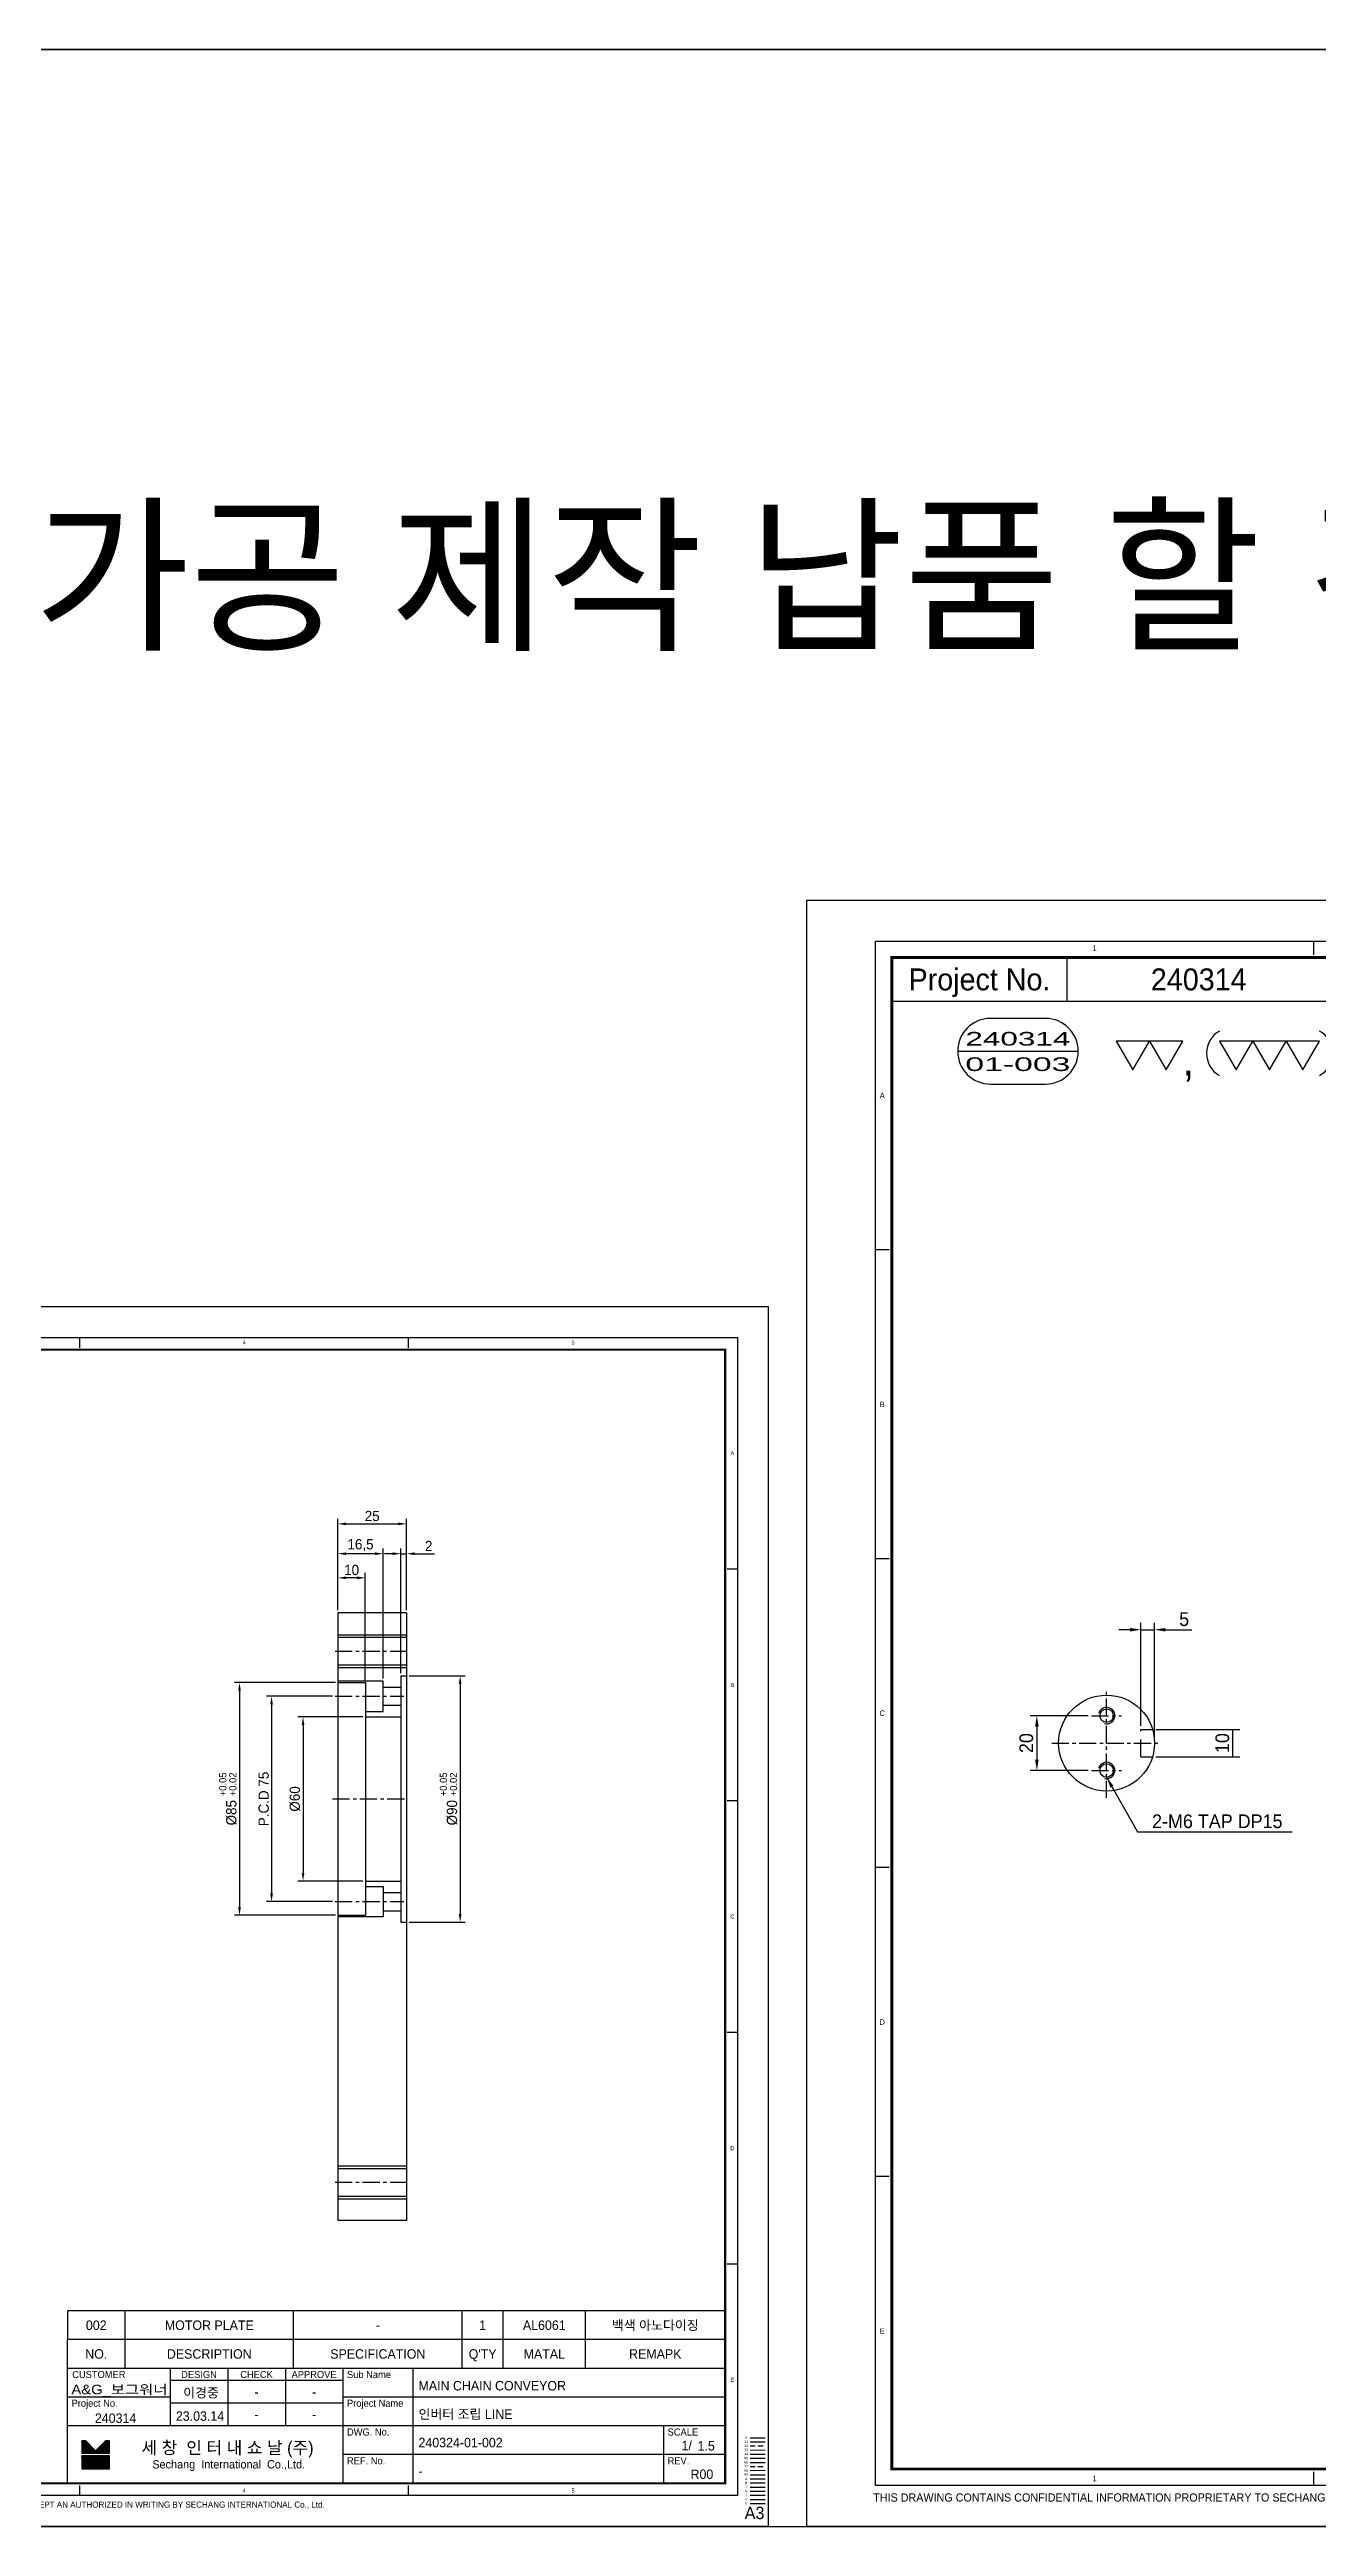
# Model space of a CAD drawing. Header units: inches. Extents: x 0 to 77285, y -118 to 40065.
# Drawn here: x 72357 to 72819, y -118 to 786 of the extents above; entities that cross this region are included whole.
import ezdxf
from ezdxf.enums import TextEntityAlignment as Align

# ---------------------------------------------------------------- set-up
doc = ezdxf.new("R2010")
doc.units = ezdxf.units.IN
doc.header["$LTSCALE"] = 5
doc.header["$MEASUREMENT"] = 0
for name, pattern in [('CENTER', [2, 1.25, -0.25, 0.25, -0.25]), ('HIDDEN', [0.375, 0.25, -0.125]), ('PHANTOM', [2.5, 1.25, -0.25, 0.25, -0.25, 0.25, -0.25])]:
    doc.linetypes.add(name, pattern=pattern)
for name, color, linetype in [('11', 1, 'CENTER'), ('22', 2, 'HIDDEN'), ('44', 4, 'Continuous'), ('55', 5, 'Continuous'), ('66', 6, 'PHANTOM'), ('77', 40, 'HIDDEN'), ('99', 181, 'Continuous'), ('A', 8, 'Continuous'), ('B', 123, 'Continuous'), ('D', 3, 'Continuous'), ('G', 231, 'Continuous'), ('T', 3, 'Continuous'), ('VV', 1, 'Continuous'), ('Y', 60, 'Continuous')]:
    doc.layers.add(name, color=color, linetype=linetype)
doc.layers.add('33', color=3, linetype='PHANTOM', lineweight=9)
doc.layers.add('88', color=35, linetype='Continuous', lineweight=5)
doc.styles.add('SCI', font='')
doc.styles.get('SCI').set_extended_font_data('Gulim')
doc.dimstyles.new('SCH', dxfattribs={"dimtxt": 2.5, "dimasz": 2, "dimexe": 1.25, "dimexo": 0.625, "dimtad": 1, "dimdec": 8, "dimtxsty": 'SCI', "dimcen": 2.5, "dimclrd": 4, "dimclre": 4, "dimclrt": 7, "dimadec": 8, "dimazin": 2, "dimtfac": 1, "dimtdec": 8, "dimtmove": 0, "dimatfit": 3, "dimfxl": 1, "dimarcsym": 0})

# ---------------------------------------------------------------- blocks, each defined once
blk = doc.blocks.new('J2')
for p, q in [((0, 2.25), (-2.6, 2.25)), ((-2.6, 2.25), (-1.3, 0)), ((-1.3, 0), (0, 2.25)), ((2.6, 2.25), (0, 2.25)), ((0, 2.25), (1.3, 0)), ((1.3, 0), (2.6, 2.25))]:
    blk.add_line(p, q)
blk = doc.blocks.new('J3')
for p, q in [((-3.9, 2.25), (-2.6, 0)), ((-1.3, 2.25), (-3.9, 2.25)), ((-2.6, 0), (-1.3, 2.25)), ((-1.3, 2.25), (0, 0)), ((1.3, 2.25), (-1.3, 2.25)), ((0, 0), (1.3, 2.25)), ((1.3, 2.25), (2.6, 0)), ((3.9, 2.25), (1.3, 2.25)), ((2.6, 0), (3.9, 2.25))]:
    blk.add_line(p, q)
blk = doc.blocks.new('A$C645fd8c3')
at = {"linetype": 'Continuous'}
h = blk.add_hatch(dxfattribs=at)
h.set_pattern_fill('ANSI31', color=5, scale=0.563055, style=0)
h.set_pattern_definition([(45, (-482.600826, -378.99261), (-0.04976753, 0.04976753), [])])
h.paths.add_polyline_path([(259.73, -279.27), (259.73, -276.17), (258.74, -276.17), (256.35, -278.56), (253.96, -276.17), (252.97, -276.17), (252.97, -279.27)])
h.paths.add_polyline_path([(252.97, -279.83), (252.97, -282.93), (259.73, -282.93), (259.73, -279.83)])
at = {"color": 2}
for p, q in [((12.5, -289.5), (12.5, -7.5)), ((12.5, -7.5), (412.5, -7.5)), ((92.5, -10), (92.5, -7.5)), ((172.5, -10), (172.5, -7.5)), ((252.5, -10), (252.5, -7.5)), ((332.5, -10), (332.5, -7.5)), ((412.5, -7.5), (412.5, -289.5)), ((15, -63.9), (12.5, -63.9)), ((412.5, -63.9), (410, -63.9)), ((15, -120.3), (12.5, -120.3)), ((412.5, -120.3), (410, -120.3)), ((15, -176.7), (12.5, -176.7)), ((412.5, -176.7), (410, -176.7)), ((15, -233.1), (12.5, -233.1)), ((412.5, -233.1), (410, -233.1)), ((92.5, -289.5), (92.5, -287)), ((172.5, -289.5), (172.5, -287)), ((252.5, -289.5), (252.5, -287)), ((332.5, -289.5), (332.5, -287)), ((412.5, -289.5), (12.5, -289.5))]:
    blk.add_line(p, q, dxfattribs=at)
at = {"color": 40}
for p, q in [((47.5, -18.5), (47.5, -10.5)), ((95.5, -18.5), (95.5, -10.5))]:
    blk.add_line(p, q, dxfattribs=at)
at = {"color": 7, "linetype": 'Continuous'}
blk.add_line((27.52, -27.62), (49.52, -27.62), dxfattribs=at)
for p, q in [((409.5, -244.5), (249.5, -244.5)), ((249.5, -244.5), (249.5, -251.5)), ((249.5, -286.5), (249.5, -251.5)), ((409.5, -251.5), (249.5, -251.5)), ((409.5, -258.5), (249.5, -258.5)), ((316.5, -261.5), (274.5, -261.5)), ((316.5, -258.5), (316.5, -286.5)), ((316.5, -267), (274.5, -267)), ((415.59, -275.4), (419.2, -275.4))]:
    blk.add_line(p, q)
at = {"color": 3}
for p, q in [((263.5, -251.5), (263.5, -244.5)), ((304.5, -251.5), (304.5, -244.5)), ((345.5, -251.5), (345.5, -244.5)), ((355.5, -251.5), (355.5, -244.5)), ((375.5, -251.5), (375.5, -244.5)), ((263.5, -258.5), (263.5, -251.5)), ((304.5, -258.5), (304.5, -251.5)), ((345.5, -258.5), (345.5, -251.5)), ((355.5, -258.5), (355.5, -251.5)), ((375.5, -258.5), (375.5, -251.5)), ((274.5, -258.5), (274.5, -272.5)), ((288.5, -258.5), (288.5, -272.5)), ((302.5, -258.5), (302.5, -272.5)), ((333.5, -258.5), (333.5, -286.5)), ((274.5, -265.5), (249.5, -265.5)), ((409.58, -265.5), (316.5, -265.5)), ((409.5, -272.5), (249.5, -272.5)), ((409.58, -279.5), (316.5, -279.5))]:
    blk.add_line(p, q, dxfattribs=at)
at = {"color": 5, "linetype": 'Continuous'}
for p, q in [((252.97, -276.17), (252.97, -279.27)), ((253.96, -276.17), (252.97, -276.17)), ((259.73, -279.27), (252.97, -279.27)), ((252.97, -279.83), (252.97, -282.93)), ((259.73, -279.83), (252.97, -279.83)), ((253.96, -276.17), (256.35, -278.56)), ((258.74, -276.17), (256.35, -278.56)), ((259.73, -276.17), (258.74, -276.17)), ((259.73, -279.27), (259.73, -276.17)), ((259.73, -282.93), (259.73, -279.83)), ((252.97, -282.93), (259.73, -282.93))]:
    blk.add_line(p, q, dxfattribs=at)
at = {"color": 40, "const_width": 0.5}
blk.add_lwpolyline([(15.5, -286.5), (15.5, -10.5), (409.5, -10.5), (409.5, -286.5)], close=True, dxfattribs=at)
at = {"color": 40}
blk.add_lwpolyline([(15.5, -18.5), (95.5, -18.5)], dxfattribs=at)
blk.add_lwpolyline([(33.52, -21.62, 1), (33.52, -33.62), (43.52, -33.62, 1), (43.52, -21.62)], format="xyb", close=True)
at = {"const_width": 0.257}
blk.add_lwpolyline([(193.31, -268.04), (209.91, -268.04)], dxfattribs=at)
at = {"color": 3}
blk.add_lwpolyline([(193.31, -267.35), (209.91, -267.35)], dxfattribs=at)
for centre, start, end in [((77.61, -27.99), 120, 240), ((91.22, -27.99), 300, 60)]:
    blk.add_arc(centre, 4.69, start, end)
at = {"layer": '11'}
blk.add_line((415.59, -276.4), (419.2, -276.4), dxfattribs=at)
at = {"layer": '22'}
blk.add_line((415.59, -277.4), (419.2, -277.4), dxfattribs=at)
at = {"layer": '33'}
blk.add_line((415.59, -278.4), (419.2, -278.4), dxfattribs=at)
at = {"layer": '44'}
blk.add_line((415.59, -279.4), (419.2, -279.4), dxfattribs=at)
at = {"layer": '55'}
blk.add_line((415.59, -280.4), (419.2, -280.4), dxfattribs=at)
at = {"layer": '66'}
blk.add_line((415.59, -281.4), (419.2, -281.4), dxfattribs=at)
at = {"layer": '77'}
blk.add_line((415.59, -282.4), (419.2, -282.4), dxfattribs=at)
at = {"layer": '88'}
blk.add_line((415.59, -283.4), (419.2, -283.4), dxfattribs=at)
at = {"layer": '99'}
blk.add_line((415.59, -284.4), (419.2, -284.4), dxfattribs=at)
at = {"layer": 'A'}
blk.add_line((415.59, -285.4), (419.2, -285.4), dxfattribs=at)
at = {"layer": 'B'}
blk.add_line((415.59, -286.4), (419.2, -286.4), dxfattribs=at)
at = {"layer": 'D'}
blk.add_line((415.59, -287.4), (419.2, -287.4), dxfattribs=at)
at = {"layer": 'Defpoints', "color": 1}
blk.add_lwpolyline([(0, -297), (0, 0), (420, 0), (420, -297)], close=True, dxfattribs=at)
at = {"layer": 'G'}
blk.add_line((415.59, -288.4), (419.2, -288.4), dxfattribs=at)
at = {"layer": 'T'}
for p, q in [((394.5, -272.5), (394.5, -286.5)), ((415.59, -289.4), (419.2, -289.4))]:
    blk.add_line(p, q, dxfattribs=at)
at = {"layer": 'VV'}
blk.add_line((415.59, -291.4), (419.2, -291.4), dxfattribs=at)
at = {"layer": 'Y'}
blk.add_line((415.59, -290.4), (419.2, -290.4), dxfattribs=at)
at = {"xscale": 2.34375, "yscale": 2.34375, "zscale": 2.34375}
for name, p in [('J2', (62.5, -31.03)), ('J3', (84.42, -31.03))]:
    blk.add_blockref(name, p, dxfattribs=at)
at = {"color": 2, "style": 'SCI'}
for s, p in [('1', (52.5, -8.75)), ('2', (132.5, -8.75)), ('3', (212.5, -8.75)), ('4', (292.5, -8.75)), ('5', (372.5, -8.75)), ('A', (13.75, -35.7)), ('A', (411.25, -35.7)), ('B', (13.75, -92.1)), ('B', (411.25, -92.1)), ('C', (13.75, -148.5)), ('C', (411.25, -148.5)), ('D', (13.75, -204.9)), ('D', (411.25, -204.9)), ('E', (13.75, -261.3)), ('E', (411.25, -261.3)), ('E', (411.25, -261.3)), ('1', (52.5, -288.25)), ('2', (132.5, -288.25)), ('3', (212.5, -288.25)), ('4', (292.5, -288.25)), ('5', (372.5, -288.25))]:
    blk.add_text(s, height=1, dxfattribs=at).set_placement(p, align=Align.MIDDLE_CENTER)
at = {"style": 'SCI'}
for s, height, p in [('Project No.', 4, (31.5, -14.5)), (',', 5.86, (69.61, -29.14)), ('NO.', 2.308, (256.5, -255)), ('DESCRIPTION', 2.3077, (284, -255)), ('SPECIFICATION', 2.3077, (325, -255)), ("Q'TY", 2.308, (350.5, -255)), ('MATAL', 2.308, (365.5, -255)), ('REMAPK', 2.308, (392.5, -255)), ('DESIGN', 1.731, (281.5, -260)), ('CHECK', 1.731, (295.5, -260)), ('APPROVE', 1.731, (309.5, -260)), ('이경중', 2.308, (282, -264.44)), ('-', 2.31, (295.5, -264.25)), ('-', 2.31, (309.5, -264.25)), ('세 창  인 터 내 쇼 날 (주)', 3.0296, (288.44, -277.82)), ('0', 0.6, (414.6, -275.37)), ('Sechang  International  Co.,Ltd.', 2.0198, (288.72, -281.87))]:
    blk.add_text(s, height=height, dxfattribs=at).set_placement(p, align=Align.MIDDLE_CENTER)
for s, height, p in [('CUSTOMER', 1.731, (250.65, -260)), ('Sub Name', 1.731, (317.5, -260)), ('Project No.', 1.7308, (250.5, -267)), ('Project Name', 1.7308, (317.5, -267)), ('DWG. No.', 1.731, (317.5, -274)), ('SCALE', 1.731, (395.5, -274)), ('REF. No.', 1.731, (317.5, -281)), ('REV.', 1.731, (395.5, -281))]:
    blk.add_text(s, height=height, dxfattribs=at).set_placement(p, align=Align.MIDDLE_LEFT)
at = {"color": 40, "style": 'SCI'}
for s, height, p in [('-', 2.31, (295.5, -269.75)), ('-', 2.31, (309.5, -269.75)), ('1/', 2.308, (400.15, -277.29))]:
    blk.add_text(s, height=height, dxfattribs=at).set_placement(p, align=Align.MIDDLE_CENTER)
at = {"color": 3, "linetype": 'Continuous', "style": 'SCI'}
for s, p in [('THIS DRAWING CONTAINS CONFIDENTIAL INFORMATION PROPRIETARY TO SECHANG INTERNATIONAL Co., Ltd  ', (12.11, -292.46)), ('IT MUST NOT BE REPRODUCED OR DISCLOSED TO OTHERS OR USED IN ANY OTHER WAY IN WHOLE OR PART EXCEPT AN AUTHORIZED IN WRITING BY SECHANG INTERNATIONAL Co., Ltd.', (131.88, -292.43))]:
    blk.add_text(s, height=1.5, dxfattribs=at).set_placement(p)
at = {"color": 2, "style": 'SCI'}
blk.add_text('A3', height=3, dxfattribs=at).set_placement((419.05, -296.11), align=Align.BOTTOM_RIGHT)
at = {"color": 40, "insert": (196.28, -263.89), "char_height": 3, "attachment_point": 1, "style": 'SCI'}
blk.add_mtext_dynamic_manual_height_columns('NOTE{\\W0.8;\\P1. 일반 가공 공차 : %%P0.05로 할 것.\\P2. 일반 모따기는 C0.5~1로 할 것.\\P3. 지시없는 모서리 R1.0로 할 것.}', width=205.982, gutter_width=1.29, heights=[0], dxfattribs=at)
at = {"layer": '11', "style": 'SCI'}
blk.add_text('11', height=0.6, dxfattribs=at).set_placement((414.6, -276.37), align=Align.MIDDLE_CENTER)
at = {"layer": '22', "style": 'SCI'}
blk.add_text('22', height=0.6, dxfattribs=at).set_placement((414.6, -277.37), align=Align.MIDDLE_CENTER)
at = {"layer": '33', "style": 'SCI'}
blk.add_text('33', height=0.6, dxfattribs=at).set_placement((414.6, -278.37), align=Align.MIDDLE_CENTER)
at = {"layer": '44', "style": 'SCI'}
blk.add_text('44', height=0.6, dxfattribs=at).set_placement((414.6, -279.37), align=Align.MIDDLE_CENTER)
at = {"layer": '55', "style": 'SCI'}
blk.add_text('55', height=0.6, dxfattribs=at).set_placement((414.6, -280.37), align=Align.MIDDLE_CENTER)
at = {"layer": '66', "style": 'SCI'}
blk.add_text('66', height=0.6, dxfattribs=at).set_placement((414.6, -281.37), align=Align.MIDDLE_CENTER)
at = {"layer": '77', "style": 'SCI'}
blk.add_text('77', height=0.6, dxfattribs=at).set_placement((414.6, -282.37), align=Align.MIDDLE_CENTER)
at = {"layer": '88', "style": 'SCI'}
blk.add_text('88', height=0.6, dxfattribs=at).set_placement((414.6, -283.37), align=Align.MIDDLE_CENTER)
at = {"layer": '99', "style": 'SCI'}
blk.add_text('99', height=0.6, dxfattribs=at).set_placement((414.6, -284.37), align=Align.MIDDLE_CENTER)
at = {"layer": 'A', "style": 'SCI'}
blk.add_text('A', height=0.6, dxfattribs=at).set_placement((414.6, -285.37), align=Align.MIDDLE_CENTER)
at = {"layer": 'B', "style": 'SCI'}
blk.add_text('B', height=0.6, dxfattribs=at).set_placement((414.6, -286.37), align=Align.MIDDLE_CENTER)
at = {"layer": 'D', "style": 'SCI'}
blk.add_text('D', height=0.6, dxfattribs=at).set_placement((414.6, -287.37), align=Align.MIDDLE_CENTER)
at = {"layer": 'G', "style": 'SCI'}
blk.add_text('G', height=0.6, dxfattribs=at).set_placement((414.6, -288.37), align=Align.MIDDLE_CENTER)
at = {"layer": 'T', "style": 'SCI'}
blk.add_text('T', height=0.6, dxfattribs=at).set_placement((414.6, -289.37), align=Align.MIDDLE_CENTER)
at = {"layer": 'VV', "style": 'SCI'}
blk.add_text('V', height=0.6, dxfattribs=at).set_placement((414.6, -291.37), align=Align.MIDDLE_CENTER)
at = {"layer": 'Y', "style": 'SCI'}
blk.add_text('Y', height=0.6, dxfattribs=at).set_placement((414.6, -290.37), align=Align.MIDDLE_CENTER)
blk = doc.blocks.new('*D862')
at = {"color": 4, "lineweight": -2, "transparency": 16777216}
for p, q in [((72760.46, 172.97), (72791.01, 172.97)), ((72788.51, 162.97), (72788.51, 172.97)), ((72760.46, 162.97), (72791.01, 162.97))]:
    blk.add_line(p, q, dxfattribs=at)
at = {"layer": 'Defpoints', "color": 0, "transparency": 16777216}
for p in [(72759.21, 172.97), (72788.51, 172.97), (72759.21, 162.97)]:
    blk.add_point(p, dxfattribs=at)
at = {"color": 7, "transparency": 16777216, "insert": (72784.69, 167.97), "char_height": 5, "attachment_point": 5, "rotation": 90, "style": 'SCI'}
blk.add_mtext('10', dxfattribs=at)
blk = doc.blocks.new('*D863')
at = {"color": 4, "lineweight": -2, "transparency": 16777216}
for p, q in [((72750.93, 209.38), (72746.93, 209.38)), ((72754.93, 174.22), (72754.93, 211.88)), ((72754.93, 209.38), (72759.93, 209.38)), ((72759.93, 169.22), (72759.93, 211.88)), ((72763.93, 209.38), (72773.56, 209.38))]:
    blk.add_line(p, q, dxfattribs=at)
at = {"color": 4, "transparency": 16777216}
for points in [[(72750.93, 210.04), (72750.93, 208.71), (72754.93, 209.38)], [(72763.93, 210.04), (72763.93, 208.71), (72759.93, 209.38)]]:
    blk.add_solid(points, dxfattribs=at)
at = {"layer": 'Defpoints', "color": 0, "transparency": 16777216}
for p in [(72759.93, 209.38), (72754.93, 172.97), (72759.93, 167.97)]:
    blk.add_point(p, dxfattribs=at)
at = {"color": 7, "transparency": 16777216, "insert": (72770.75, 213.19), "char_height": 5, "attachment_point": 5, "style": 'SCI'}
blk.add_mtext('5', dxfattribs=at)
blk = doc.blocks.new('*D880')
at = {"color": 4, "lineweight": -2, "transparency": 16777216}
for p, q in [((72735.68, 177.97), (72714.49, 177.97)), ((72716.99, 173.97), (72716.99, 161.97)), ((72735.68, 157.97), (72714.49, 157.97))]:
    blk.add_line(p, q, dxfattribs=at)
at = {"color": 4, "transparency": 16777216}
for points in [[(72716.32, 173.97), (72717.65, 173.97), (72716.99, 177.97)], [(72716.32, 161.97), (72717.65, 161.97), (72716.99, 157.97)]]:
    blk.add_solid(points, dxfattribs=at)
at = {"layer": 'Defpoints', "color": 0, "transparency": 16777216}
for p in [(72736.93, 177.97), (72716.99, 157.97), (72736.93, 157.97)]:
    blk.add_point(p, dxfattribs=at)
at = {"color": 7, "transparency": 16777216, "insert": (72713.17, 167.97), "char_height": 5, "attachment_point": 5, "rotation": 90, "style": 'SCI'}
blk.add_mtext('20', dxfattribs=at)
blk = doc.blocks.new('A$Ca256fcc8')
for p, q in [((2, 68), (-23, 68)), ((-23, 68), (-23, -154)), ((2, 68), (2, -154)), ((-23, 59.05), (2, 59.05)), ((-23, 48.95), (2, 48.95)), ((-6.5, 43), (-23, 43)), ((-23, 42.5), (-13, 42.5)), ((-13, 42.5), (-13, -42.5)), ((-6.5, 32), (-6.5, 43)), ((-6.5, 40.8), (0, 40.8)), ((0, 45), (0, -45)), ((0, 45), (2, 45)), ((-13, 32), (-6.5, 32)), ((-13, 30), (0, 30)), ((-6.5, 34.2), (0, 34.2)), ((-13, -30), (0, -30)), ((-13, -32), (-6.5, -32)), ((-6.5, -32), (-6.5, -43)), ((-6.5, -34.2), (0, -34.2)), ((-23, -42.5), (-13, -42.5)), ((-6.5, -43), (-23, -43)), ((-6.5, -40.8), (0, -40.8)), ((0, -45), (2, -45)), ((-23, -134.95), (2, -134.95)), ((-23, -145.05), (2, -145.05)), ((2, -154), (-23, -154))]:
    blk.add_line(p, q)
at = {"layer": '11'}
for p, q in [((-24, 54), (3, 54)), ((-24, 37.5), (1, 37.5)), ((-25, 0), (2, 0)), ((-24, -37.5), (1, -37.5)), ((-24, -140), (3, -140))]:
    blk.add_line(p, q, dxfattribs=at)
at = {"layer": 'T'}
for p, q in [((-23, 60), (2, 60)), ((-23, 48), (2, 48)), ((-23, -134), (2, -134)), ((-23, -146), (2, -146))]:
    blk.add_line(p, q, dxfattribs=at)
blk = doc.blocks.new('*D919')
at = {"color": 4, "lineweight": -2, "transparency": 16777216}
for p, q in [((72471, 177.57), (72447.34, 177.57)), ((72449.21, 174.57), (72449.21, 120.57)), ((72471, 117.57), (72447.34, 117.57))]:
    blk.add_line(p, q, dxfattribs=at)
at = {"color": 4, "transparency": 16777216}
for points in [[(72448.71, 174.57), (72449.71, 174.57), (72449.21, 177.57)], [(72448.71, 120.57), (72449.71, 120.57), (72449.21, 117.57)]]:
    blk.add_solid(points, dxfattribs=at)
at = {"layer": 'Defpoints', "color": 0, "transparency": 16777216}
for p in [(72471.94, 177.57), (72449.21, 117.57), (72471.94, 117.57)]:
    blk.add_point(p, dxfattribs=at)
at = {"color": 7, "transparency": 16777216, "insert": (72446.26, 147.57), "char_height": 3.75, "attachment_point": 5, "rotation": 90, "style": 'SCI'}
blk.add_mtext('%%C60', dxfattribs=at)
blk = doc.blocks.new('*D920')
at = {"color": 4, "lineweight": -2, "transparency": 16777216}
for p, q in [((72460, 185.07), (72435.85, 185.07)), ((72437.72, 182.07), (72437.72, 113.07)), ((72460, 110.07), (72435.85, 110.07))]:
    blk.add_line(p, q, dxfattribs=at)
at = {"color": 4, "transparency": 16777216}
for points in [[(72437.22, 182.07), (72438.22, 182.07), (72437.72, 185.07)], [(72437.22, 113.07), (72438.22, 113.07), (72437.72, 110.07)]]:
    blk.add_solid(points, dxfattribs=at)
at = {"layer": 'Defpoints', "color": 0, "transparency": 16777216}
for p in [(72460.94, 185.07), (72437.72, 110.07), (72460.94, 110.07)]:
    blk.add_point(p, dxfattribs=at)
at = {"color": 7, "transparency": 16777216, "insert": (72434.86, 147.57), "char_height": 3.75, "attachment_point": 5, "rotation": 90, "style": 'SCI'}
blk.add_mtext('P.C.D 75', dxfattribs=at)
blk = doc.blocks.new('*D921')
at = {"color": 4, "lineweight": -2, "transparency": 16777216}
for p, q in [((72461, 190.07), (72424.15, 190.07)), ((72426.02, 187.07), (72426.02, 108.07)), ((72461, 105.07), (72424.15, 105.07))]:
    blk.add_line(p, q, dxfattribs=at)
at = {"color": 4, "transparency": 16777216}
for points in [[(72425.52, 187.07), (72426.52, 187.07), (72426.02, 190.07)], [(72425.52, 108.07), (72426.52, 108.07), (72426.02, 105.07)]]:
    blk.add_solid(points, dxfattribs=at)
at = {"layer": 'Defpoints', "color": 0, "transparency": 16777216}
for p in [(72461.94, 190.07), (72426.02, 105.07), (72461.94, 105.07)]:
    blk.add_point(p, dxfattribs=at)
at = {"color": 7, "transparency": 16777216, "insert": (72421.82, 147.57), "char_height": 3.75, "attachment_point": 5, "rotation": 90, "style": 'SCI'}
blk.add_mtext('%%C85 {\\H0.7x;\\S+0.05^ +0.02;} ', dxfattribs=at)
blk = doc.blocks.new('*D922')
at = {"color": 4, "lineweight": -2, "transparency": 16777216}
for p, q in [((72461.94, 216.5), (72461.94, 230.19)), ((72468.94, 228.32), (72464.94, 228.32)), ((72471.94, 191), (72471.94, 230.19))]:
    blk.add_line(p, q, dxfattribs=at)
at = {"color": 4, "transparency": 16777216}
for points in [[(72464.94, 228.82), (72464.94, 227.82), (72461.94, 228.32)], [(72468.94, 228.82), (72468.94, 227.82), (72471.94, 228.32)]]:
    blk.add_solid(points, dxfattribs=at)
at = {"layer": 'Defpoints', "color": 0, "transparency": 16777216}
for p in [(72461.94, 228.32), (72461.94, 215.57), (72471.94, 190.07)]:
    blk.add_point(p, dxfattribs=at)
at = {"color": 7, "transparency": 16777216, "insert": (72466.94, 231.18), "char_height": 3.75, "attachment_point": 5, "style": 'SCI'}
blk.add_mtext('10', dxfattribs=at)
blk = doc.blocks.new('*D923')
at = {"color": 4, "lineweight": -2, "transparency": 16777216}
for p, q in [((72461.94, 216.5), (72461.94, 239.01)), ((72475.44, 237.14), (72464.94, 237.14)), ((72478.44, 191.5), (72478.44, 239.01))]:
    blk.add_line(p, q, dxfattribs=at)
at = {"color": 4, "transparency": 16777216}
for points in [[(72464.94, 237.64), (72464.94, 236.64), (72461.94, 237.14)], [(72475.44, 237.64), (72475.44, 236.64), (72478.44, 237.14)]]:
    blk.add_solid(points, dxfattribs=at)
at = {"layer": 'Defpoints', "color": 0, "transparency": 16777216}
for p in [(72461.94, 237.14), (72461.94, 215.57), (72478.44, 190.57)]:
    blk.add_point(p, dxfattribs=at)
at = {"color": 7, "transparency": 16777216, "insert": (72470.19, 240.23), "char_height": 3.75, "attachment_point": 5, "style": 'SCI'}
blk.add_mtext('16,5', dxfattribs=at)
blk = doc.blocks.new('*D924')
at = {"color": 4, "lineweight": -2, "transparency": 16777216}
for p, q in [((72481.94, 237.14), (72478.94, 237.14)), ((72484.94, 193.5), (72484.94, 239.01)), ((72484.94, 237.14), (72486.94, 237.14)), ((72486.94, 216.5), (72486.94, 239.01)), ((72489.94, 237.14), (72497.15, 237.14))]:
    blk.add_line(p, q, dxfattribs=at)
at = {"color": 4, "transparency": 16777216}
for points in [[(72481.94, 237.64), (72481.94, 236.64), (72484.94, 237.14)], [(72489.94, 237.64), (72489.94, 236.64), (72486.94, 237.14)]]:
    blk.add_solid(points, dxfattribs=at)
at = {"layer": 'Defpoints', "color": 0, "transparency": 16777216}
for p in [(72486.94, 237.14), (72486.94, 215.57), (72484.94, 192.57)]:
    blk.add_point(p, dxfattribs=at)
at = {"color": 7, "transparency": 16777216, "insert": (72495.05, 239.96), "char_height": 3.75, "attachment_point": 5, "style": 'SCI'}
blk.add_mtext('2', dxfattribs=at)
blk = doc.blocks.new('*D925')
at = {"color": 4, "lineweight": -2, "transparency": 16777216}
for p, q in [((72461.94, 216.5), (72461.94, 249.91)), ((72464.94, 248.03), (72483.94, 248.03)), ((72486.94, 216.5), (72486.94, 249.91))]:
    blk.add_line(p, q, dxfattribs=at)
at = {"color": 4, "transparency": 16777216}
for points in [[(72464.94, 248.53), (72464.94, 247.53), (72461.94, 248.03)], [(72483.94, 248.53), (72483.94, 247.53), (72486.94, 248.03)]]:
    blk.add_solid(points, dxfattribs=at)
at = {"layer": 'Defpoints', "color": 0, "transparency": 16777216}
for p in [(72486.94, 248.03), (72461.94, 215.57), (72486.94, 215.57)]:
    blk.add_point(p, dxfattribs=at)
at = {"color": 7, "transparency": 16777216, "insert": (72474.44, 250.89), "char_height": 3.75, "attachment_point": 5, "style": 'SCI'}
blk.add_mtext('25', dxfattribs=at)
blk = doc.blocks.new('*D926')
at = {"color": 4, "lineweight": -2, "transparency": 16777216}
for p, q in [((72487.88, 192.57), (72508.42, 192.57)), ((72506.54, 189.57), (72506.54, 105.57)), ((72487.88, 102.57), (72508.42, 102.57))]:
    blk.add_line(p, q, dxfattribs=at)
at = {"color": 4, "transparency": 16777216}
for points in [[(72506.04, 189.57), (72507.04, 189.57), (72506.54, 192.57)], [(72506.04, 105.57), (72507.04, 105.57), (72506.54, 102.57)]]:
    blk.add_solid(points, dxfattribs=at)
at = {"layer": 'Defpoints', "color": 0, "transparency": 16777216}
for p in [(72486.94, 192.57), (72486.94, 102.57), (72506.54, 102.57)]:
    blk.add_point(p, dxfattribs=at)
at = {"color": 7, "transparency": 16777216, "insert": (72502.34, 147.57), "char_height": 3.75, "attachment_point": 5, "rotation": 90, "style": 'SCI'}
blk.add_mtext('%%C90 {\\H0.7x;\\S+0.05^ +0.02;} ', dxfattribs=at)

msp = doc.modelspace()

# ---------------------------------------------------------------- linework, layer by layer
for points in [[(71277.07583024, 786.47465905), (74672.72150039, 786.47465905), (74672.72150039, 1691.07431801), (71277.07583024, 1691.07431801)], [(71277.07583024, -118.1249999), (74672.72150039, -118.1249999), (74672.72150039, 786.47465905), (71277.07583024, 786.47465905)]]:
    msp.add_lwpolyline(points, close=True)
for centre, radius in [((72742.43473511, 167.97138104), 17.5), ((72742.43473511, 177.97138104), 2.45873412), ((72742.43473511, 157.97138104), 2.45873412)]:
    msp.add_circle(centre, radius)
at = {"layer": '11'}
for p, q in [((72742.43473511, 147.97138104), (72742.43473511, 187.97138104)), ((72736.93473511, 177.97138104), (72747.93473511, 177.97138104)), ((72722.43473511, 167.97138104), (72762.43473511, 167.97138104)), ((72736.93473511, 157.97138104), (72747.93473511, 157.97138104))]:
    msp.add_line(p, q, dxfattribs=at)
at = {"layer": '22', "ltscale": 5}
for p, q in [((72754.93473511, 172.97138104), (72759.20524494, 172.97138104)), ((72754.93473511, 162.97138104), (72754.93473511, 172.97138104)), ((72754.93473511, 162.97138104), (72759.20524494, 162.97138104))]:
    msp.add_line(p, q, dxfattribs=at)
at = {"layer": 'Defpoints'}
for p, q in [((72618.99753237, 786.47465905), (72633.06003237, 786.47465905)), ((72618.99753237, -118.1249999), (72633.06003237, -118.1249999))]:
    msp.add_line(p, q, dxfattribs=at)
at = {"layer": 'T'}
for centre in [(72742.43473511, 177.97138104), (72742.43473511, 157.97138104)]:
    msp.add_arc(centre, 3, 255.0000000007, 164.9999999999, dxfattribs=at)

# ---------------------------------------------------------------- block references
at = {"color": 3}
for p, xscale, yscale, zscale in [((72633.06003237, 475.8750001), 2, 2, 2), ((71988.99753237, 327.3750001), 1.5, 1.5, 1.5)]:
    msp.add_blockref('A$C645fd8c3', p, dxfattribs=dict(at, xscale=xscale, yscale=yscale, zscale=zscale))
msp.add_blockref('A$Ca256fcc8', (72484.94244283, 147.5667716))

# ---------------------------------------------------------------- texts
at = {"style": 'SCI'}
msp.add_text('도면 수량 X 7 (SET)수량으로 가공 제작 납품 할 것.', height=45.3459121798, dxfattribs=at).set_placement((71585.91585834, 594.31626271), align=Align.MIDDLE_LEFT)
for s, height, p in [('240314', 8, (72776.06003237, 446.8750001)), ('002', 3.461538462, (72373.74753237, -44.6249999)), ('MOTOR PLATE', 3.4615384615, (72414.99753237, -44.62498751)), ('-', 3.46153846, (72476.49753237, -44.6249999)), ('1', 3.46153846, (72514.74753237, -44.6249999)), ('AL6061', 3.461538462, (72537.24753237, -44.6249999)), ('백색 아노다이징', 3.461538462, (72577.74753237, -44.6249999))]:
    msp.add_text(s, height=height, dxfattribs=at).set_placement(p, align=Align.MIDDLE_CENTER)
for s, width, p, p2 in [('240314', 1.63101, (72690.90637707, 422.692634), (72729.21665658, 422.692634)), ('01-003', 1.60732, (72690.90637707, 413.41457756), (72729.21665658, 413.41457756))]:
    msp.add_text(s, height=5, dxfattribs=dict(at, width=width)).set_placement(p, p2, align=Align.FIT)
at = {"color": 40, "style": 'SCI', "width": 1.12551}
msp.add_text('A&G_보그워너', height=3.461538462, dxfattribs=at).set_placement((72364.6837795, -69.83156528), (72399.7581099, -69.83156528), align=Align.FIT)
at = {"color": 40, "style": 'SCI'}
for s, height, p in [('MAIN CHAIN CONVEYOR', 3.4615384615, (72491.34111306, -66.72115374)), ('인버터 조립 LINE', 3.4615384615, (72491.34111306, -77.10576913)), ('240324-01-002', 3.4615384615, (72491.34111306, -87.49038451)), ('1.5', 3.461538462, (72593.18344178, -88.67307682)), ('-', 3.46153846, (72491.34111306, -97.8749999))]:
    msp.add_text(s, height=height, dxfattribs=at).set_placement(p, align=Align.MIDDLE_LEFT)
for s, p in [('240314', (72380.81231624, -78.57692298)), ('23.03.14', (72411.611905, -77.79807682)), ('R00', (72594.76676314, -99.05769221))]:
    msp.add_text(s, height=3.461538462, dxfattribs=at).set_placement(p, align=Align.MIDDLE_CENTER)
at = {"color": 7, "insert": (72759.02557883, 136.84763171), "char_height": 5, "attachment_point": 7, "style": 'SCI'}
msp.add_mtext('2-M6 TAP DP15', dxfattribs=at)

# ---------------------------------------------------------------- dimensions: what is measured, and where the dimension line sits
for base, p1, p2, override, picture, middle in [((72486.9424428287, 248.0300805948), (72461.9424428287, 215.5667715998), (72486.9424428287, 215.5667715998), {"dimscale": 1.5}, '*D925', (72474.4424428287, 250.8900173458)), ((72461.9424428287, 237.1398385019), (72478.4424428287, 190.5667715998), (72461.9424428287, 215.5667715998), {"dimscale": 1.5}, '*D923', (72470.1924428287, 240.2344623368)), ((72486.94244283, 237.1398385), (72484.94244283, 192.5667716), (72486.94244283, 215.5667716), {"dimscale": 1.5}, '*D924', (72495.04588823, 239.95733184)), ((72461.9424428287, 228.3172632297), (72471.9424428287, 190.0667715998), (72461.9424428287, 215.5667715998), {"dimscale": 1.5}, '*D922', (72466.9424428287, 231.1821933229)), ((72759.9347351112, 209.3766664123), (72754.9347351112, 172.9713810371), (72759.9347351112, 167.971381037), {"dimscale": 2}, '*D863', (72770.7459867757, 213.1865865188))]:
    dim = msp.add_linear_dim(base=base, p1=p1, p2=p2, dimstyle='SCH', override=override)
    dim.commit()
    dim.dimension.update_dxf_attribs({"geometry": picture, "text_midpoint": middle})
for base, p1, p2, text, picture, middle in [((72426.0229346451, 105.0667715998), (72461.9424428287, 190.0667715998), (72461.9424428287, 105.0667715998), '%%C<> {\\H0.7x;\\S+0.05^ +0.02;} ', '*D921', (72421.8167096118, 147.5667715998)), ((72506.5416671228, 102.5667715998), (72486.9424428287, 192.5667715998), (72486.9424428287, 102.5667715998), '%%C<> {\\H0.7x;\\S+0.05^ +0.02;} ', '*D926', (72502.3354420895, 147.5667715998)), ((72437.7238897868, 110.0667715998), (72460.9424428287, 185.0667715998), (72460.9424428287, 110.0667715998), 'P.C.D <>', '*D920', (72434.8614563647, 147.5667715998)), ((72449.2125324047, 117.5667715998), (72471.9424428287, 177.5667715998), (72471.9424428287, 117.5667715998), '%%C<>', '*D919', (72446.2577221517, 147.5667715998))]:
    dim = msp.add_linear_dim(base=base, p1=p1, p2=p2, angle=90, text=text, dimstyle='SCH', override={"dimscale": 1.5})
    dim.commit()
    dim.dimension.update_dxf_attribs({"geometry": picture, "text_midpoint": middle})
for base, p1, p2, picture, middle in [((72716.9876800359, 157.971381037), (72736.9347351112, 177.971381037), (72736.9347351112, 157.971381037), '*D880', (72713.1744310346, 167.971381037)), ((72788.5137377192, 172.9713810371), (72759.2052449425, 162.9713810371), (72759.2052449425, 172.9713810371), '*D862', (72784.6938309282, 167.971381037))]:
    dim = msp.add_linear_dim(base=base, p1=p1, p2=p2, angle=90, dimstyle='SCH', override={"dimscale": 2})
    dim.commit()
    dim.dimension.update_dxf_attribs({"geometry": picture, "text_midpoint": middle})

# ---------------------------------------------------------------- leaders
at = {"annotation_type": 0, "has_hookline": 1, "hookline_direction": 0, "text_width": 51.1517976}
msp.add_leader([(72742.43473511, 155.51264691), (72753.77557883, 135.59763171), (72757.77557883, 135.59763171)], dimstyle='SCH', override={"dimscale": 2, "dimgap": 0.625, "dimtad": 1}, dxfattribs=at)

doc.saveas('drawing.dxf')
